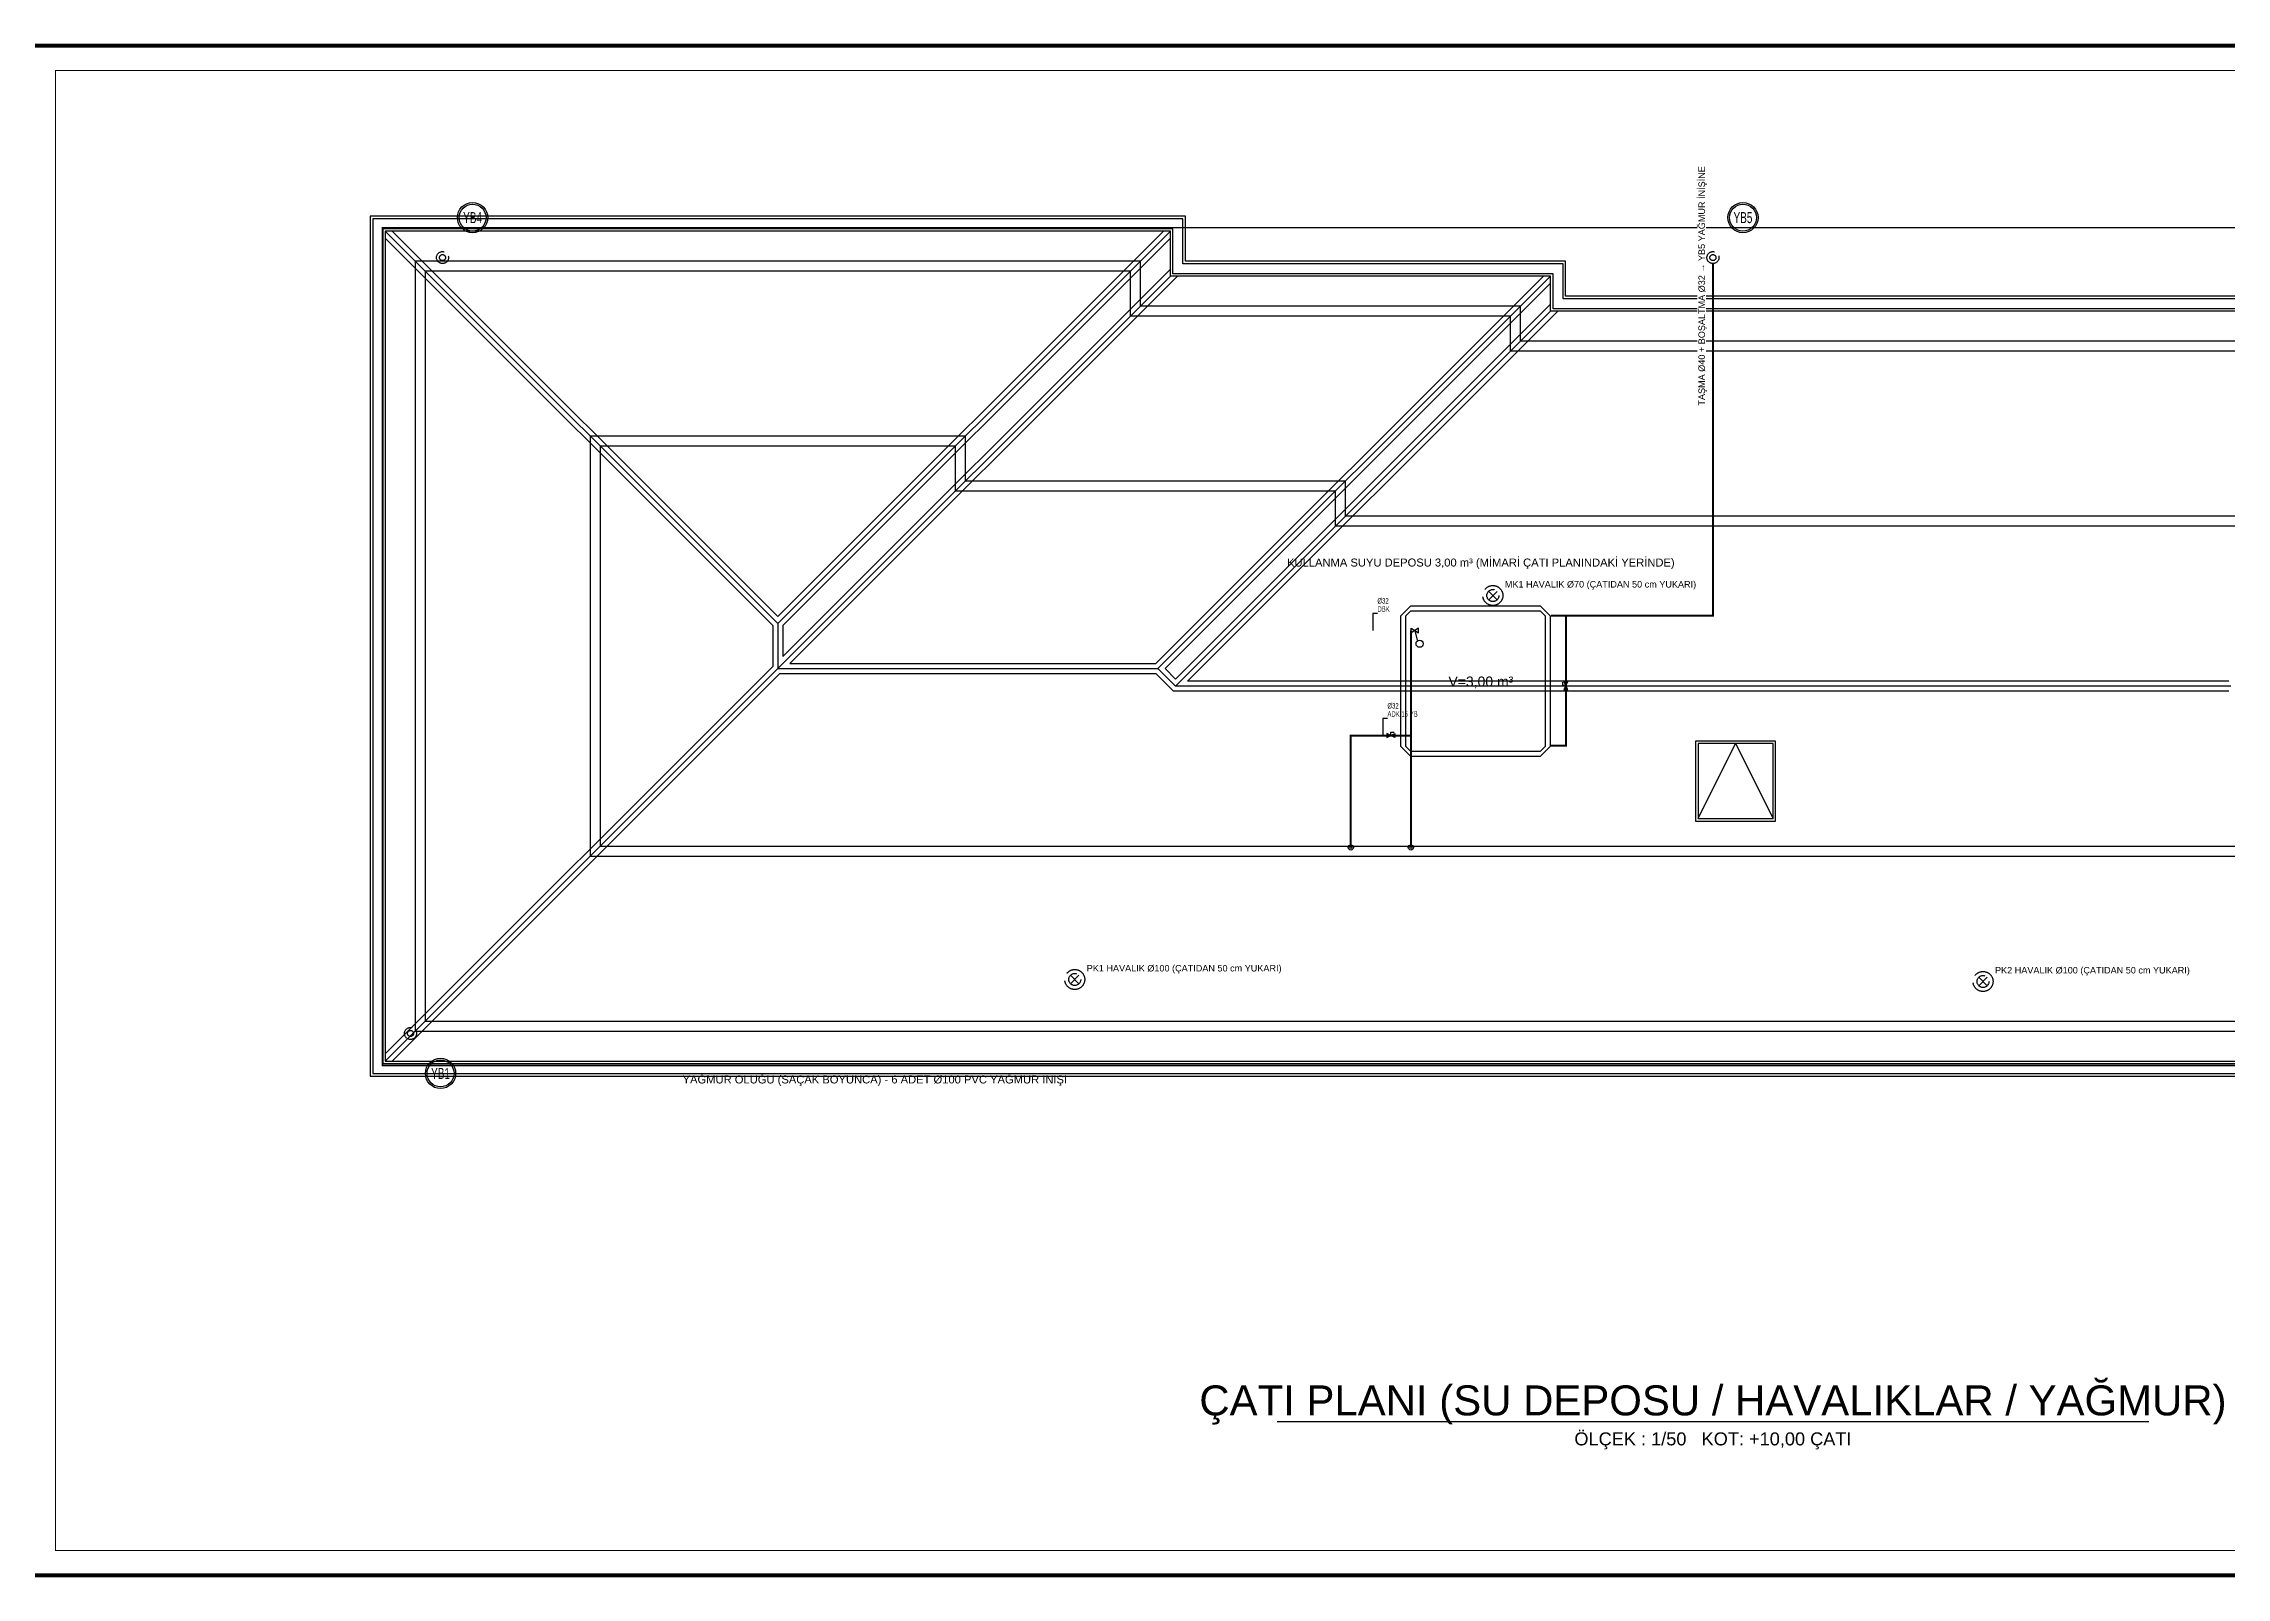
# Model space of a CAD drawing. Header units: centimetres. Extents: x -3952 to 22702, y 13298 to 16732.
# Drawn here: x 13613 to 15795, y 15028 to 16562 of the extents above; entities that cross this region are included whole.
import ezdxf
from ezdxf.enums import TextEntityAlignment as Align

# ---------------------------------------------------------------- set-up
doc = ezdxf.new("R2010")
doc.units = ezdxf.units.CM
doc.linetypes.add('PIS', pattern=[38, 30, -8])
doc.linetypes.add('YAGMUR HATTI', pattern=[36, 30, -6])
for name, color, linetype in [('MIMARI', 8, 'Continuous'), ('MIMARI-TEFRIS', 9, 'Continuous'), ('MTY-KAT-ADI', 1, 'Continuous'), ('MTY-PAFTA', 7, 'Continuous'), ('MTY-PIS-SU-BORUSU', 6, 'PIS'), ('MTY-PISSU-CAP', 211, 'Continuous'), ('MTY-PISSU-KOLONNO', 211, 'Continuous'), ('MTY-SOGUKSU-BORU', 5, 'Continuous'), ('MTY-TEFRIS', 15, 'Continuous'), ('MTY-TEMIZSU-CAP', 101, 'Continuous'), ('MTY-VANA', 1, 'Continuous'), ('MTY-YAGMUR-BORUSU', 3, 'YAGMUR HATTI'), ('MTY-YAGMUR-BORUSU-CAP', 3, 'Continuous'), ('MTY-YAGMURSU-KOLON NO', 7, 'Continuous'), ('MTY-YAZI', 7, 'Continuous'), ('MTY-YUK-BIRIMI', 7, 'Continuous'), ('RAST-TEM-SU DEPOSU', 11, 'Continuous')]:
    doc.layers.add(name, color=color, linetype=linetype)
doc.layers.add('ROTAS-PAFTA-SINIRI', color=8, linetype='Continuous', plot=False)
doc.styles.add('ANOTATIVO', font='arial.ttf')
doc.styles.add('MTY_CAP', font='wturkce.SHX', dxfattribs={"width": 0.65, "height": 20})
doc.styles.add('MTYCAPLT', font='arial.ttf', dxfattribs={"width": 0.65, "height": 1})
doc.styles.add('ROTAS', font='arial.ttf')

# ---------------------------------------------------------------- blocks, each defined once
blk = doc.blocks.new('ROTAS_PAFTA')
blk.add_lwpolyline([(0, 0), (1, 0), (1, 1), (0, 1)], close=True)
blk = doc.blocks.new('MTY-KURESEL VANA')
at = {"layer": 'MTY-VANA'}
for p, q in [((0, 0), (0, 8)), ((0, 8), (8, 8))]:
    blk.add_line(p, q, dxfattribs=at)
blk.add_lwpolyline([(-10, 5), (-10, -5), (10, 5), (10, -5), (-10, 5)], dxfattribs=at)
at = {"layer": 'MTY-VANA', "style": 'MTYCAPLT', "width": 0.65}
blk.add_attdef('CAP', text='', height=10, dxfattribs=at).set_placement((-1.1, 0), align=Align.CENTER)
blk = doc.blocks.new('MTY-TEMIZ SU CAP MB')
at = {"layer": 'MTY-TEMIZSU-CAP'}
for p, q in [((0.83, 3.1), (0, 3.1)), ((0, 3.1), (0, 0))]:
    blk.add_line(p, q, dxfattribs=at)
at = {"layer": 'MTY-TEMIZSU-CAP', "style": 'MTY_CAP', "width": 0.65}
for tag, p in [('SOCP_001', (0.83, 4.92)), ('SCCP_001', (0.83, 1.92))]:
    blk.add_attdef(tag, p, '', height=1, dxfattribs=at)
at = {"layer": 'MTY-YUK-BIRIMI', "color": 101, "style": 'MTY_CAP', "width": 0.65}
for tag, p in [('SO_001', (0.83, 3.42)), ('SC_001', (0.83, 0.42))]:
    blk.add_attdef(tag, p, '', height=1, dxfattribs=at)
blk = doc.blocks.new('MTY-KOLON NO YAGMUR')
at = {"layer": 'MTY-YAGMURSU-KOLON NO', "linetype": 'Continuous', "ltscale": 100}
blk.add_circle((0, 0), 27.5, dxfattribs=at)
at = {"layer": 'MTY-YAGMURSU-KOLON NO', "color": 7, "linetype": 'Continuous', "ltscale": 100}
blk.add_circle((0, 0), 24.5, dxfattribs=at)
at = {"style": 'ANOTATIVO', "width": 0.65}
blk.add_attdef('K', text='', height=20, dxfattribs=at).set_placement((0, 0), align=Align.MIDDLE_CENTER)

msp = doc.modelspace()

# ---------------------------------------------------------------- linework, layer by layer
at = {"layer": 'MIMARI'}
for p, q in [((13954.7, 16374.4), (14347.2, 15981.9)), ((13954.7, 16367.4), (14342.2, 15979.9)), ((13961.8, 16374.4), (14347.2, 15989)), ((14347.2, 15981.9), (14739.7, 16374.4)), ((14347.2, 15989), (14732.6, 16374.4)), ((14352.2, 15979.9), (14739.7, 16367.4)), ((14347.2, 15936.9), (14739.7, 16329.4)), ((14352.2, 15949), (14739.7, 16336.5)), ((14359.3, 15941.9), (14746.8, 16329.4)), ((14725.1, 15941.9), (15112.6, 16329.4)), ((14727.2, 15936.9), (15119.7, 16329.4)), ((14734.3, 15936.9), (15119.7, 16322.4)), ((14744.7, 15926.5), (15119.7, 16301.5)), ((14744.7, 15919.4), (15119.7, 16294.4)), ((14756.8, 15924.4), (15126.8, 16294.4)), ((14342.2, 15979.9), (14342.2, 15939)), ((14347.2, 15981.9), (14347.2, 15936.9)), ((14352.2, 15979.9), (14352.2, 15949)), ((13954.7, 15551.5), (14342.2, 15939)), ((13954.7, 15544.4), (14347.2, 15936.9)), ((13961.8, 15544.4), (14349.3, 15931.9)), ((14347.2, 15936.9), (14727.2, 15936.9)), ((14349.3, 15931.9), (14725.1, 15931.9)), ((14359.3, 15941.9), (14725.1, 15941.9)), ((14725.1, 15931.9), (14742.6, 15914.4)), ((14727.2, 15936.9), (14744.7, 15919.4)), ((14734.3, 15936.9), (14744.7, 15926.5)), ((15797.6, 15914.4), (14742.6, 15914.4)), ((15799.7, 15919.4), (14744.7, 15919.4)), ((15797.6, 15924.4), (14756.8, 15924.4))]:
    msp.add_line(p, q, dxfattribs=at)
for points in [[(15134.7, 16309.4), (15134.7, 16344.4), (14754.7, 16344.4), (14754.7, 16389.4), (13939.7, 16389.4), (13939.7, 15529.4), (16749.7, 15529.4), (16749.7, 15979.4), (16539.7, 15979.4), (16539.7, 16279.4), (16189.7, 16279.4), (16189.7, 16309.4), (15134.7, 16309.4)], [(15132.2, 16306.9), (15132.2, 16341.9), (14752.2, 16341.9), (14752.2, 16386.9), (13942.2, 16386.9), (13942.2, 15531.9), (16747.2, 15531.9), (16747.2, 15976.9), (16537.2, 15976.9), (16537.2, 16276.9), (16187.2, 16276.9), (16187.2, 16306.9), (15132.2, 16306.9)], [(15122.2, 16296.9), (15122.2, 16331.9), (14742.2, 16331.9), (14742.2, 16376.9), (13952.2, 16376.9), (13952.2, 15541.9), (16737.2, 15541.9), (16737.2, 15966.9), (16527.2, 15966.9), (16527.2, 16266.9), (16177.2, 16266.9), (16177.2, 16296.9), (15122.2, 16296.9)], [(15119.7, 16294.4), (15119.7, 16329.4), (14739.7, 16329.4), (14739.7, 16374.4), (13954.7, 16374.4), (13954.7, 15544.4), (16734.7, 15544.4), (16734.7, 15964.4), (16524.7, 15964.4), (16524.7, 16264.4), (16174.7, 16264.4), (16174.7, 16294.4), (15119.7, 16294.4)], [(15089.7, 16264.4), (15089.7, 16299.4), (14709.7, 16299.4), (14709.7, 16344.4), (13984.7, 16344.4), (13984.7, 15574.4), (16704.7, 15574.4), (16704.7, 15934.4), (16494.7, 15934.4), (16494.7, 16234.4), (16144.7, 16234.4), (16144.7, 16264.4), (15089.7, 16264.4)], [(15079.7, 16254.4), (15079.7, 16289.4), (14699.7, 16289.4), (14699.7, 16334.4), (13994.7, 16334.4), (13994.7, 15584.4), (16694.7, 15584.4), (16694.7, 15924.4), (16484.7, 15924.4), (16484.7, 16224.4), (16134.7, 16224.4), (16134.7, 16254.4), (15079.7, 16254.4)], [(14914.7, 16089.4), (14914.7, 16124.4), (14534.7, 16124.4), (14534.7, 16169.4), (14159.7, 16169.4), (14159.7, 15749.4), (16319.7, 15749.4), (16319.7, 16059.4), (15969.7, 16059.4), (15969.7, 16089.4), (14914.7, 16089.4)], [(14904.7, 16079.4), (14904.7, 16114.4), (14524.7, 16114.4), (14524.7, 16159.4), (14169.7, 16159.4), (14169.7, 15759.4), (16309.7, 15759.4), (16309.7, 16049.4), (15959.7, 16049.4), (15959.7, 16079.4), (14904.7, 16079.4)], [(14979.7, 15849.4), (15109.7, 15849.4), (15119.7, 15859.4), (15119.7, 15989.4), (15109.7, 15999.4), (14979.7, 15999.4), (14969.7, 15989.4), (14969.7, 15859.4), (14979.7, 15849.4)], [(14979.7, 15854.4), (15109.7, 15854.4), (15114.7, 15859.4), (15114.7, 15989.4), (15109.7, 15994.4), (14979.7, 15994.4), (14974.7, 15989.4), (14974.7, 15859.4), (14979.7, 15854.4)]]:
    msp.add_lwpolyline(points, dxfattribs=at)
at = {"layer": 'MIMARI-TEFRIS'}
for points in [[(15264.7, 15784.4), (15344.7, 15784.4), (15344.7, 15864.4), (15264.7, 15864.4), (15264.7, 15784.4)], [(15267.2, 15786.9), (15342.2, 15786.9), (15342.2, 15861.9), (15267.2, 15861.9), (15267.2, 15786.9)], [(15267.2, 15786.9), (15304.7, 15861.9), (15342.2, 15786.9)]]:
    msp.add_lwpolyline(points, dxfattribs=at)
at = {"layer": 'MTY-KAT-ADI'}
msp.add_line((14846.4, 15184), (15717.6, 15184), dxfattribs=at)
at = {"layer": 'MTY-PAFTA'}
for points, const_width in [([(13600, 15030), (17000, 15030), (17000, 16560), (13600, 16560)], 4), ([(13625, 15055), (16975, 15055), (16975, 16535), (13625, 16535)], 1)]:
    msp.add_lwpolyline(points, close=True, dxfattribs=dict(at, const_width=const_width))
at = {"layer": 'MTY-PIS-SU-BORUSU'}
for p, q in [((15057.8, 16005.8), (15066.2, 16014.2)), ((15057.8, 16014.2), (15066.2, 16005.8)), ((14639.8, 15621.8), (14648.2, 15630.2)), ((14639.8, 15630.2), (14648.2, 15621.8)), ((15547.8, 15619.8), (15556.2, 15628.2)), ((15547.8, 15628.2), (15556.2, 15619.8))]:
    msp.add_line(p, q, dxfattribs=at)
for centre, radius in [((15062, 16010), 10), ((15062, 16010), 6), ((14644, 15626), 10), ((14644, 15626), 6), ((15552, 15624), 10), ((15552, 15624), 6)]:
    msp.add_circle(centre, radius, dxfattribs=at)
at = {"layer": 'MTY-SOGUKSU-BORU', "const_width": 2}
for points in [[(15120, 15990), (15282, 15990), (15282, 16342)], [(14980, 15758), (14980, 15975), (14980, 15975)], [(15120, 15860), (15135, 15860), (15135, 15990)], [(14920, 15758), (14920, 15870), (14980, 15870)]]:
    msp.add_lwpolyline(points, dxfattribs=at)
at = {"layer": 'MTY-SOGUKSU-BORU'}
for centre, radius in [((14920, 15758), 2.6), ((14920, 15758), 0.91), ((14980, 15758), 2.6), ((14980, 15758), 0.91)]:
    msp.add_circle(centre, radius, dxfattribs=at)
at = {"layer": 'MTY-VANA'}
msp.add_line((14984, 15975), (14986.4, 15965.4), dxfattribs=at)
msp.add_lwpolyline([(14980.4, 15977.2), (14987.6, 15972.8), (14987.6, 15977.2), (14980.4, 15972.8)], close=True, dxfattribs=at)
msp.add_circle((14988.8, 15961.8), 3.6, dxfattribs=at)
at = {"layer": 'MTY-YAGMUR-BORUSU', "const_width": 1.5}
msp.add_lwpolyline([(13952, 15540), (16737, 15540), (16737, 16378), (13952, 16378)], close=True, dxfattribs=at)
at = {"layer": 'MTY-YAGMUR-BORUSU'}
for centre, radius in [((14012, 16348), 6), ((14012, 16348), 3), ((15282, 16348), 6), ((15282, 16348), 3), ((13980, 15572), 6), ((13980, 15572), 3)]:
    msp.add_circle(centre, radius, dxfattribs=at)

# ---------------------------------------------------------------- block references
at = {"layer": 'MTY-PISSU-KOLONNO'}
ref = msp.add_blockref('MTY-KOLON NO YAGMUR', (14042, 16388), dxfattribs=dict(at, xscale=0.55, yscale=0.55))
ref.add_attrib('K', 'YB4', dxfattribs={"height": 11, "style": 'ANOTATIVO', "width": 0.65}).set_placement((14042, 16388), align=Align.MIDDLE_CENTER)
ref = msp.add_blockref('MTY-KOLON NO YAGMUR', (15312, 16388), dxfattribs=dict(at, xscale=0.55, yscale=0.55))
ref.add_attrib('K', 'YB5', dxfattribs={"height": 11, "style": 'ANOTATIVO', "width": 0.65}).set_placement((15312, 16388), align=Align.MIDDLE_CENTER)
ref = msp.add_blockref('MTY-KOLON NO YAGMUR', (14010, 15532), dxfattribs=dict(at, xscale=0.55, yscale=0.55))
ref.add_attrib('K', 'YB1', dxfattribs={"height": 11, "style": 'ANOTATIVO', "width": 0.65}).set_placement((14010, 15532), align=Align.MIDDLE_CENTER)
at = {"layer": 'MTY-TEFRIS'}
ref = msp.add_blockref('MTY-TEMIZ SU CAP MB', (14942, 15975), dxfattribs=dict(at, xscale=5.5, yscale=5.5))
ref.add_attrib('SO_001', 'DBK', (14946.6, 15993.8), dxfattribs={"layer": 'MTY-YUK-BIRIMI', "color": 101, "height": 5.5, "style": 'MTY_CAP', "width": 0.65})
ref.add_attrib('SOCP_001', 'Ø32', (14946.6, 16002), dxfattribs={"layer": 'MTY-TEMIZSU-CAP', "height": 5.5, "style": 'MTY_CAP', "width": 0.65})
at = {"layer": 'MTY-TEFRIS', "xscale": 0.4, "yscale": 0.4, "rotation": 90}
msp.add_blockref('MTY-KURESEL VANA', (15135, 15920), dxfattribs=at)
at = {"layer": 'MTY-TEFRIS'}
ref = msp.add_blockref('MTY-TEMIZ SU CAP MB', (14952, 15870), dxfattribs=dict(at, xscale=5.5, yscale=5.5))
ref.add_attrib('SO_001', 'ADK 15 YB', (14956.6, 15888.8), dxfattribs={"layer": 'MTY-YUK-BIRIMI', "color": 101, "height": 5.5, "style": 'MTY_CAP', "width": 0.65})
ref.add_attrib('SOCP_001', 'Ø32', (14956.6, 15897), dxfattribs={"layer": 'MTY-TEMIZSU-CAP', "height": 5.5, "style": 'MTY_CAP', "width": 0.65})
at = {"layer": 'MTY-TEFRIS', "xscale": 0.4, "yscale": 0.4}
msp.add_blockref('MTY-KURESEL VANA', (14960, 15870), dxfattribs=at)
at = {"layer": 'ROTAS-PAFTA-SINIRI', "xscale": 3400, "yscale": 1530}
msp.add_blockref('ROTAS_PAFTA', (13600, 15030), dxfattribs=at)

# ---------------------------------------------------------------- texts
at = {"layer": 'MTY-KAT-ADI', "style": 'ROTAS'}
for s, height, p in [('ÇATI PLANI (SU DEPOSU / HAVALIKLAR / YAĞMUR)', 30, (15282, 15190)), ('ÖLÇEK : 1/50   KOT: +10,00 ÇATI', 13, (15282, 15160))]:
    msp.add_text(s, height=height, dxfattribs=at).set_placement(p, align=Align.CENTER)
at = {"layer": 'MTY-PISSU-CAP', "style": 'ROTAS'}
for s, p in [('MK1 HAVALIK Ø70 (ÇATIDAN 50 cm YUKARI)', (15074, 16018)), ('PK1 HAVALIK Ø100 (ÇATIDAN 50 cm YUKARI)', (14656, 15634)), ('PK2 HAVALIK Ø100 (ÇATIDAN 50 cm YUKARI)', (15564, 15632))]:
    msp.add_text(s, height=6.5, dxfattribs=at).set_placement(p)
at = {"layer": 'MTY-YAGMUR-BORUSU-CAP', "style": 'ROTAS'}
msp.add_text('YAĞMUR OLUĞU (SAÇAK BOYUNCA) - 6 ADET Ø100 PVC YAĞMUR İNİŞİ', height=8, dxfattribs=at).set_placement((14252, 15522))
at = {"layer": 'MTY-YAZI', "style": 'ROTAS'}
msp.add_text('KULLANMA SUYU DEPOSU 3,00 m³ (MİMARİ ÇATI PLANINDAKİ YERİNDE)', height=8, dxfattribs=at).set_placement((15050, 16039), align=Align.CENTER)
at = {"layer": 'RAST-TEM-SU DEPOSU', "style": 'ROTAS'}
msp.add_text('V=3,00 m³', height=10, dxfattribs=at).set_placement((15050, 15924), align=Align.MIDDLE_CENTER)

# ---------------------------------------------------------------- next in the draw order: wipeouts: each hides what was drawn before it
msp.add_wipeout([(15275, 16382.4), (15275, 16199), (15266.5, 16199), (15266.5, 16382.4)])

# ---------------------------------------------------------------- next in the draw order: texts
at = {"layer": 'MTY-TEMIZSU-CAP', "style": 'ROTAS'}
msp.add_text('TAŞMA Ø40 + BOŞALTMA Ø32 → YB5 YAĞMUR İNİŞİNE', height=6.5, rotation=90, dxfattribs=at).set_placement((15274, 16200))

doc.saveas('drawing.dxf')
